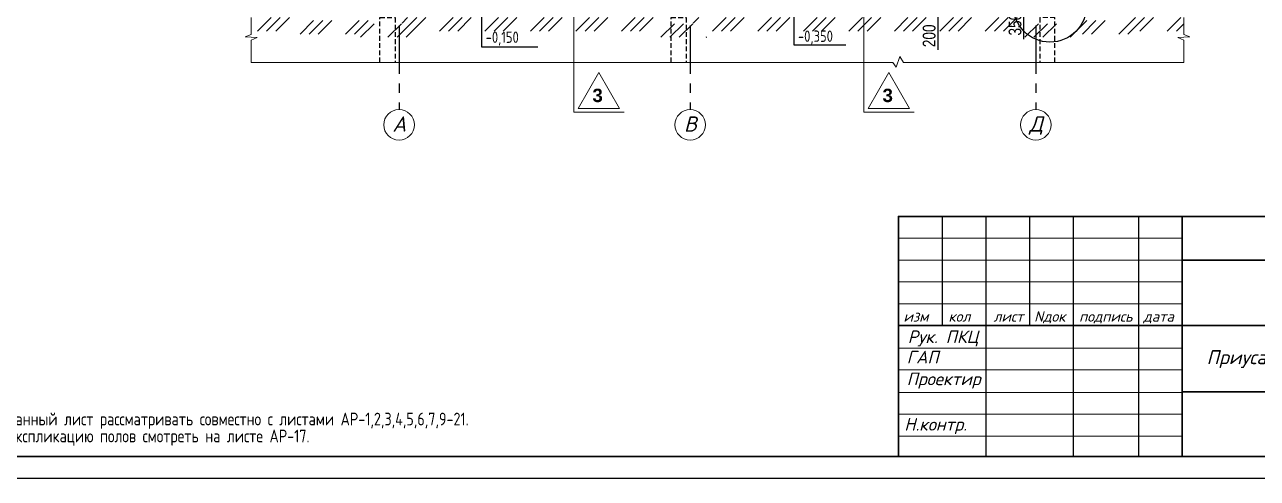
# Model space of a CAD drawing. Extents: x -12289450 to -10763036, y -7834513 to -6150123.
# Drawn here: x -11204386 to -11184059, y -7715920 to -7708437 of the extents above; entities that cross this region are included whole.
import ezdxf

# ---------------------------------------------------------------- set-up
doc = ezdxf.new("R2010")
doc.units = 0
doc.header["$LTSCALE"] = 25
doc.header["$PDMODE"] = 35
doc.linetypes.add('CENTER', pattern=[50.8, 31.75, -6.35, 6.35, -6.35])
doc.linetypes.add('HIDDEN2', pattern=[4.7625, 3.175, -1.5875])
doc.layers.get('DefPoints').update_dxf_attribs({"color": 10, "lineweight": 30})
for name, color, linetype in [('004-ВСПЛИНИИ', 15, 'Continuous'), ('005-РАЗМЕРЫ', 252, 'Continuous'), ('008-ШТРИХОВКА', 252, 'Continuous'), ('014-ОСИ', 251, 'CENTER'), ('Annotation - Text', 7, 'Continuous'), ('ArchiCAD', 7, 'Continuous'), ('kassa', 7, 'Continuous'), ('Новое', 51, 'Continuous'), ('Примечания', 7, 'Continuous')]:
    doc.layers.add(name, color=color, linetype=linetype)
for name, color, linetype, lineweight in [('0_Ном_пера__41', 7, 'Continuous', 9), ('___АР Полы_Ном_пера__1', 7, 'Continuous', 5), ('___АР Полы_Ном_пера__41', 7, 'Continuous', 9), ('SVAYA', 1, 'Continuous', 40)]:
    doc.layers.add(name, color=color, linetype=linetype, lineweight=lineweight)
doc.styles.add('gismo', font='isocpeui.ttf')
doc.styles.add('GOST 2.304', font='cs_gost2304.shx')
doc.styles.add('TXT0', font='txt', dxfattribs={"width": 0.8})
doc.styles.add('СГЕНЕРИР_СТИЛЬ_1', font='arialbd.ttf')
doc.dimstyles.new('Копия(5) РАЗМЕРЫ', dxfattribs={"dimscale": 30, "dimtxt": 7, "dimasz": 0.15, "dimexe": 0, "dimexo": 0, "dimgap": 1.2, "dimtad": 1, "dimdec": 0, "dimzin": 0, "dimdsep": 46, "dimtxsty": 'TXT0', "dimblk1": 'A8MITTA', "dimblk2": 'A8MITTA', "dimsah": 1, "dimcen": 2, "dimse1": 1, "dimse2": 1, "dimadec": 0, "dimazin": 0, "dimtp": 6, "dimtm": 6, "dimtfac": 1, "dimtdec": 0, "dimtofl": 0, "dimtmove": 0, "dimatfit": 3, "dimldrblk": 'A8MITTA', "dimfxl": 0, "dimtolj": 1, "dimtzin": 0, "dimarcsym": 0})

# ---------------------------------------------------------------- blocks, each defined once
blk = doc.blocks.new('A8MITTA', base_point=(3180, 3140))
for p, q in [((3160, 3140), (3200, 3140)), ((3170, 3130), (3190, 3150)), ((3180, 3155), (3180, 3125))]:
    blk.add_line(p, q)
blk = doc.blocks.new('*D98')
at = {"layer": '005-РАЗМЕРЫ', "color": 0, "lineweight": -2, "ltscale": 4, "transparency": 16777216}
for p, q in [((-11187913, -7707725), (-11187913, -7708066)), ((-11187913, -7708071), (-11187913, -7708675))]:
    blk.add_line(p, q, dxfattribs=at)
at = {"layer": 'DefPoints', "color": 0, "ltscale": 4, "transparency": 16777216}
for p in [(-11187913, -7707721), (-11187712, -7707721), (-11187712, -7708071)]:
    blk.add_point(p, dxfattribs=at)
at = {"layer": '005-РАЗМЕРЫ', "color": 0, "lineweight": -2, "ltscale": 4, "transparency": 16777216, "xscale": 4.5, "yscale": 4.5, "zscale": 4.5}
for p, rotation in [((-11187913, -7707721), 90), ((-11187913, -7708071), 270)]:
    blk.add_blockref('A8MITTA', p, dxfattribs=dict(at, rotation=rotation))
at = {"layer": '005-РАЗМЕРЫ', "color": 0, "lineweight": 25, "ltscale": 4, "transparency": 16777216, "insert": (-11188054, -7708429), "char_height": 210, "attachment_point": 5, "rotation": 90, "style": 'TXT0'}
blk.add_mtext('\\A1;350', dxfattribs=at)
blk = doc.blocks.new('*D103')
at = {"layer": '005-РАЗМЕРЫ', "color": 0, "lineweight": -2, "ltscale": 4, "transparency": 16777216}
for p, q in [((-11189329, -7707875), (-11189329, -7708066)), ((-11189329, -7708071), (-11189329, -7708853))]:
    blk.add_line(p, q, dxfattribs=at)
at = {"layer": 'DefPoints', "color": 0, "ltscale": 4, "transparency": 16777216}
for p in [(-11189051, -7707871), (-11189329, -7708071), (-11189051, -7708071)]:
    blk.add_point(p, dxfattribs=at)
at = {"layer": '005-РАЗМЕРЫ', "color": 0, "lineweight": -2, "ltscale": 4, "transparency": 16777216, "xscale": 4.5, "yscale": 4.5, "zscale": 4.5}
for p, rotation in [((-11189329, -7707871), 90), ((-11189329, -7708071), 270)]:
    blk.add_blockref('A8MITTA', p, dxfattribs=dict(at, rotation=rotation))
at = {"layer": '005-РАЗМЕРЫ', "color": 0, "lineweight": 25, "ltscale": 4, "transparency": 16777216, "insert": (-11189470, -7708621), "char_height": 210, "attachment_point": 5, "rotation": 90, "style": 'TXT0'}
blk.add_mtext('\\A1;200', dxfattribs=at)

msp = doc.modelspace()

# ---------------------------------------------------------------- hatches: boundary and pattern name
at = {"layer": '008-ШТРИХОВКА', "linetype": 'Continuous', "ltscale": 3}
h = msp.add_hatch(dxfattribs=at)
h.set_pattern_fill('GROUNDBORDER', color=0, scale=33.333333, style=0, pattern_type=2)
h.set_pattern_definition([(45, (0, 0), (-374.99994, 374.99994), []), (45, (150, 0), (-374.99994, 374.99994), []), (45, (-450, 0), (-374.99994, 374.99994), [])])
h.paths.add_polyline_path([(-11200651.8, -7708320.7), (-11199641.9, -7708320.7), (-11199641.9, -7708370.7), (-11198641.9, -7708370.7), (-11198641.9, -7708420.7), (-11198161.9, -7708420.7), (-11198161.9, -7708320.7), (-11193841.9, -7708320.7), (-11193841.9, -7708420.7), (-11193361.9, -7708420.7), (-11193361.9, -7708320.7), (-11187761.9, -7708320.7), (-11187761.9, -7708420.7), (-11187281.9, -7708420.7), (-11187281.9, -7708370.7), (-11186281.9, -7708370.7), (-11186281.9, -7708320.7), (-11185272.1, -7708320.7), (-11185272.1, -7708320.7), (-11185272.1, -7708545.7), (-11186056.9, -7708545.7), (-11186056.9, -7708595.7), (-11187056.9, -7708595.7), (-11187056.9, -7708645.7), (-11187986.9, -7708645.7), (-11187986.9, -7708545.7), (-11193136.9, -7708545.7), (-11193136.9, -7708645.7), (-11194066.9, -7708645.7), (-11194066.9, -7708545.7), (-11197936.9, -7708545.7), (-11197936.9, -7708645.7), (-11198866.9, -7708645.7), (-11198866.9, -7708595.7), (-11199866.9, -7708595.7), (-11199866.9, -7708545.7), (-11200651.8, -7708545.7)], flags=0)

# ---------------------------------------------------------------- linework, layer by layer
at = {"layer": '004-ВСПЛИНИИ', "color": 0, "lineweight": 0}
for points in [[(-11200651.8, -7709059), (-11200651.8, -7708693.4), (-11200550.7, -7708651.1), (-11200751.9, -7708636.9), (-11200651.8, -7708600.9), (-11200651.8, -7708320.7)], [(-11185272.1, -7709059), (-11185272.1, -7708693.4), (-11185373.2, -7708651.1), (-11185171.9, -7708636.9), (-11185272.1, -7708600.9), (-11185272.1, -7708320.7)], [(-11200651.8, -7709059), (-11190069.7, -7709059), (-11190013.5, -7709140.5), (-11189952, -7708960.1), (-11189894, -7709059), (-11185272.1, -7709059)]]:
    msp.add_lwpolyline(points, dxfattribs=at)
at = {"layer": '004-ВСПЛИНИИ', "color": 1}
msp.add_circle((-11187478.9, -7708120.8), 604.2, dxfattribs=at)
at = {"layer": '014-ОСИ'}
for points in [[(-11198211.9, -7708452.7), (-11198211.9, -7709837.6)], [(-11198211.9, -7708452.7), (-11198211.9, -7709837.6)], [(-11193411.9, -7708452.7), (-11193411.9, -7709837.6)], [(-11187711.9, -7708452.7), (-11187711.9, -7709837.6)]]:
    msp.add_lwpolyline(points, dxfattribs=at)
at = {"layer": '0_Ном_пера__41', "linetype": 'Continuous'}
for p, q in [((-11195329.2, -7709880.5), (-11195329.2, -7707769.6)), ((-11190546.2, -7709880.5), (-11190546.2, -7707769.6)), ((-11194501.8, -7709880.5), (-11195329.2, -7709880.5)), ((-11189718.8, -7709880.5), (-11190546.2, -7709880.5))]:
    msp.add_line(p, q, dxfattribs=at)
at = {"layer": '___АР Полы_Ном_пера__41', "linetype": 'Continuous'}
for p, q in [((-11194918.7, -7709227), (-11195260.3, -7709818.7)), ((-11194577, -7709818.7), (-11194918.7, -7709227)), ((-11190135.6, -7709227), (-11190477.3, -7709818.7)), ((-11189794, -7709818.7), (-11190135.6, -7709227)), ((-11195260.3, -7709818.7), (-11194577, -7709818.7)), ((-11190477.3, -7709818.7), (-11189794, -7709818.7))]:
    msp.add_line(p, q, dxfattribs=at)
at = {"layer": 'Annotation - Text', "color": 0, "lineweight": 20}
for centre in [(-11198211.9, -7710089.6), (-11198211.9, -7710089.6), (-11193411.9, -7710089.6), (-11193411.9, -7710089.6), (-11187711.9, -7710089.6), (-11187711.9, -7710089.6)]:
    msp.add_circle(centre, 252, dxfattribs=at)
at = {"layer": 'ArchiCAD', "color": 7, "linetype": 'Continuous', "lineweight": 35}
for p, q in [((-11189978.7, -7711599.9), (-11176658.9, -7711599.9)), ((-11185298.7, -7711599.9), (-11185298.7, -7715559.9)), ((-11185298.7, -7712319.9), (-11176658.9, -7712319.9)), ((-11189978.7, -7713399.9), (-11176658.9, -7713399.9)), ((-11185298.7, -7714491.3), (-11176658.9, -7714491.3))]:
    msp.add_line(p, q, dxfattribs=at)
for points in [[(-11205098.7, -7694896.2), (-11176658.9, -7694896.2), (-11176658.9, -7715560.1), (-11205098.7, -7715560.1)], [(-11176658.9, -7715559.9), (-11189978.7, -7715559.9), (-11189978.7, -7711599.9), (-11176658.9, -7711599.9), (-11176658.9, -7715559.9)]]:
    msp.add_lwpolyline(points, close=True, dxfattribs=at)
at = {"layer": 'kassa', "lineweight": 15}
for p, q in [((-11189978.7, -7711959.9), (-11185298.7, -7711959.9)), ((-11185298.7, -7712319.9), (-11189978.7, -7712319.9)), ((-11189978.7, -7712679.9), (-11185298.7, -7712679.9)), ((-11189978.7, -7713039.9), (-11185298.7, -7713039.9)), ((-11189978.7, -7713771.3), (-11185298.7, -7713771.3)), ((-11189978.7, -7714131.3), (-11185298.7, -7714131.3)), ((-11189978.7, -7714502.7), (-11185298.7, -7714502.7)), ((-11189978.7, -7714862.7), (-11185298.7, -7714862.7)), ((-11189978.7, -7715222.7), (-11185298.7, -7715222.7))]:
    msp.add_line(p, q, dxfattribs=at)
at = {"layer": 'SVAYA', "linetype": 'HIDDEN2', "lineweight": 25}
for points in [[(-11198526.9, -7709059), (-11198526.9, -7708320.7), (-11198276.9, -7708320.7), (-11198276.9, -7709059)], [(-11193726.9, -7709059), (-11193726.9, -7708320.7), (-11193476.9, -7708320.7), (-11193476.9, -7709059)], [(-11187396.9, -7709059), (-11187396.9, -7708320.7), (-11187646.9, -7708320.7), (-11187646.9, -7709059)]]:
    msp.add_lwpolyline(points, dxfattribs=at)
at = {"layer": 'Новое', "color": 7, "linetype": 'Continuous'}
for p, q in [((-11189978.7, -7711599.9), (-11189978.7, -7715559.9)), ((-11189258.7, -7711599.9), (-11189258.7, -7713399.9)), ((-11188538.7, -7711599.9), (-11188538.7, -7715559.9)), ((-11187818.7, -7711599.9), (-11187818.7, -7713399.9)), ((-11187098.7, -7711599.9), (-11187098.7, -7715559.9)), ((-11186018.7, -7711599.9), (-11186018.7, -7715559.9))]:
    msp.add_line(p, q, dxfattribs=at)
msp.add_lwpolyline([(-11206538.7, -7694536.2), (-11176298.9, -7694536.2), (-11176298.9, -7715920.1), (-11206538.7, -7715920.1)], close=True, dxfattribs=at)
msp.add_lwpolyline([(-11206538.7, -7694536.2), (-11176298.9, -7694536.2), (-11176298.9, -7715920.1), (-11206538.7, -7715920.1)], close=True, dxfattribs=at)
at = {"layer": 'Примечания', "linetype": 'Continuous', "lineweight": 25, "ltscale": 75}
for p, q in [((-11196851.6, -7707870.7), (-11196851.6, -7708804.8)), ((-11191702.5, -7708070.7), (-11191702.5, -7708767.9)), ((-11196851.6, -7708804.8), (-11195926.3, -7708804.8)), ((-11191702.5, -7708767.9), (-11190842.6, -7708767.9))]:
    msp.add_line(p, q, dxfattribs=at)

# ---------------------------------------------------------------- texts
at = {"layer": '___АР Полы_Ном_пера__1', "style": 'СГЕНЕРИР_СТИЛЬ_1'}
for p in [(-11195022.8, -7709713.5), (-11190239.8, -7709713.5)]:
    msp.add_text('3', height=220, dxfattribs=at).set_placement(p)
at = {"layer": 'Annotation - Text', "color": 0, "lineweight": 25}
for s, height, style, p in [('Nдок', 173.16, 'gismo', (-11187740, -7713335.7)), ('изм', 173.16, 'gismo', (-11189894.3, -7713335.7)), ('кол', 173.16, 'gismo', (-11189152.7, -7713335.7)), ('лист', 173.16, 'gismo', (-11188411, -7713335.7)), ('подпись', 173.16, 'gismo', (-11186998.3, -7713335.7)), ('дата', 173.16, 'gismo', (-11185938.8, -7713335.7)), ('Рук. ПКЦ', 207.79, 'gismo', (-11189823.7, -7713688.6)), ('ГАП', 207.79, 'gismo', (-11189841.3, -7714023.8)), ('Приусадебный жилой дом', 230.877, 'gismo', (-11184896.3, -7714037.7)), ('Проектир', 207.79, 'gismo', (-11189841.3, -7714383.8)), ('1. Данный лист рассматривать совместно с листами АР-1,2,3,4,5,6,7,9-21.', 210, 'GOST 2.304', (-11204932.5, -7715046.5)), ('Н.контр.', 207.79, 'gismo', (-11189880.9, -7715132.6)), ('2. Экспликацию полов смотреть на листе АР-17.', 210, 'GOST 2.304', (-11204932.5, -7715326.4))]:
    msp.add_text(s, height=height, dxfattribs=dict(at, style=style)).set_placement(p)
at = {"layer": 'Annotation - Text', "color": 0, "lineweight": 25, "char_height": 252, "attachment_point": 2, "style": 'gismo'}
for s, insert in [('А', (-11198208, -7709949.8)), ('В', (-11193408, -7709949.8)), ('Д', (-11187708, -7709949.8))]:
    msp.add_mtext(s, dxfattribs=dict(at, insert=insert))
at = {"layer": 'Примечания', "linetype": 'Continuous', "lineweight": 25, "ltscale": 75, "style": 'GOST 2.304'}
for s, p in [('-0,150', (-11196784.1, -7708737.3)), ('-0,350', (-11191635, -7708720.7))]:
    msp.add_text(s, height=187.5, dxfattribs=at).set_placement(p)

# ---------------------------------------------------------------- dimensions: what is measured, and where the dimension line sits
at = {"layer": '005-РАЗМЕРЫ', "lineweight": 25, "ltscale": 4}
for base, p1, p2, picture, middle in [((-11187913.4, -7707720.7), (-11187711.9, -7708070.7), (-11187711.9, -7707720.7), '*D98', (-11187913.4, -7708428.9)), ((-11189329.1, -7708070.7), (-11189050.9, -7707870.7), (-11189050.9, -7708070.7), '*D103', (-11189329.1, -7708621))]:
    dim = msp.add_linear_dim(base=base, p1=p1, p2=p2, angle=90, dimstyle='Копия(5) РАЗМЕРЫ', dxfattribs=at)
    dim.commit()
    dim.dimension.update_dxf_attribs({"geometry": picture, "text_midpoint": middle, "dimtype": 160})

doc.saveas('drawing.dxf')
